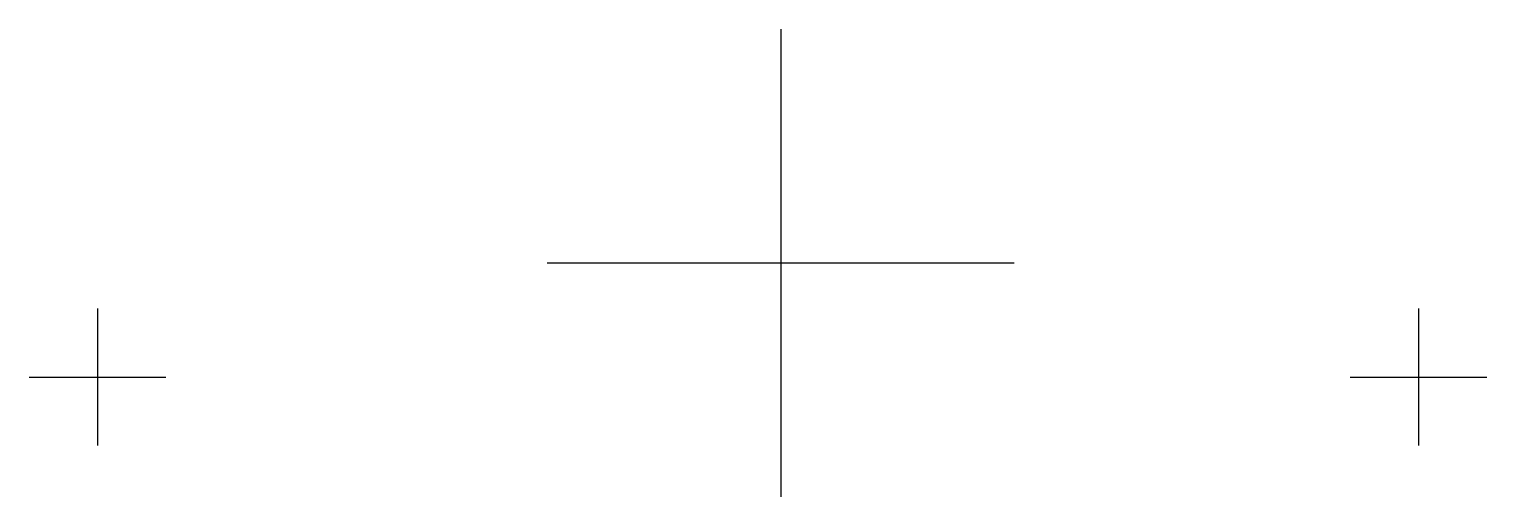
# Model space of a CAD drawing. Extents: x 6.5 to 38.5, y -0.1 to 95.1.
# Drawn here: x 6.5 to 38.5, y -0.13 to 10.12 of the extents above.
import ezdxf

# ---------------------------------------------------------------- set-up
doc = ezdxf.new("R2010")
doc.units = 0
doc.header["$LTSCALE"] = 10
doc.header["$MEASUREMENT"] = 0
doc.linetypes.add('CENTER', pattern=[2, 1.25, -0.25, 0.25, -0.25])
doc.layers.add('GENERAL', color=7, linetype='CONTINUOUS')

msp = doc.modelspace()

# ---------------------------------------------------------------- linework, layer by layer
at = {"layer": 'GENERAL', "color": 1, "linetype": 'CENTER'}
for p, q in [((23, 10.125), (23, -0.125)), ((17.875, 5), (28.125, 5)), ((8, 4), (8, 1)), ((37, 4), (37, 1)), ((6.5, 2.5), (9.5, 2.5)), ((35.5, 2.5), (38.5, 2.5))]:
    msp.add_line(p, q, dxfattribs=at)

doc.saveas('drawing.dxf')
